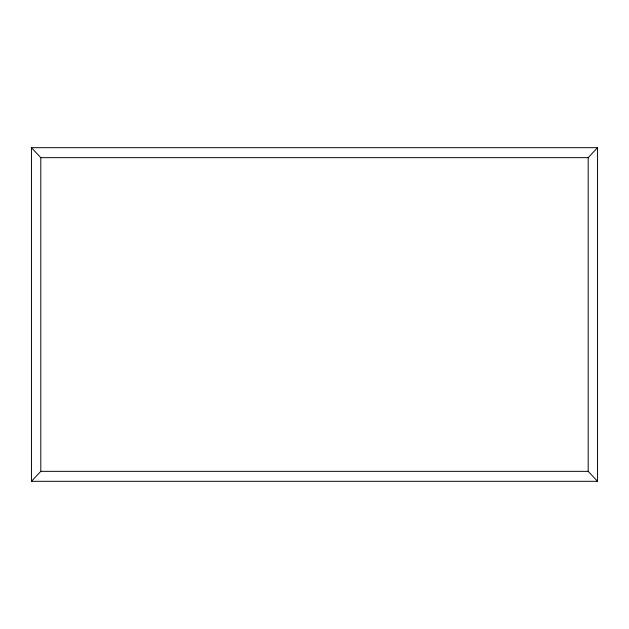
<?xml version="1.0" encoding="UTF-8"?>
<svg xmlns="http://www.w3.org/2000/svg" width="629" height="629" viewBox="0 0 629 629"><rect width="100%" height="100%" fill="white"/><g stroke="black" fill="none" stroke-linecap="round" stroke-linejoin="round"><path stroke-width="0.94" d="M31.45 481.319L40.799 471.341L40.799 157.659L31.45 147.681L597.55 147.681L597.55 481.319L31.45 481.319L31.45 147.681M597.55 481.319L588.201 471.341L588.201 157.659L597.55 147.681M40.799 157.659L588.201 157.659M40.799 471.341L588.201 471.341"/></g></svg>
